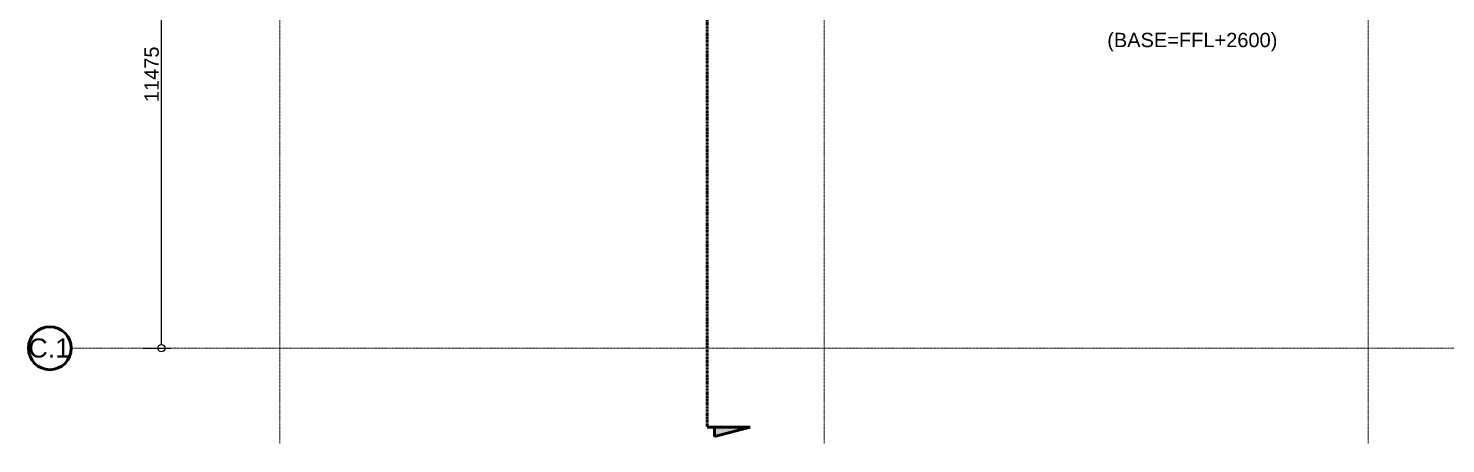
# Model space of a CAD drawing. Header units: millimetres. Extents: x -795739 to -715748, y -34378 to 22353.
# Drawn here: x -795550 to -765862, y -17796 to -9096 of the extents above; entities that cross this region are included whole.
import ezdxf

# ---------------------------------------------------------------- set-up
doc = ezdxf.new("R2010")
doc.units = ezdxf.units.MM
doc.linetypes.add('DPA_Grid _ Level 100', pattern=[10, 5.5, -1.6, 1.3, -1.6])
for name, color, linetype, lineweight in [('A-ANNO-DIMS', 1, 'Continuous', 9), ('G-ANNO-SECL', 3, 'Continuous', 9), ('G-ANNO-TEXT', 3, 'Continuous', 9), ('S-GRID', 251, 'Continuous', 9), ('S-GRID-IDEN', 3, 'Continuous', 50)]:
    doc.layers.add(name, color=color, linetype=linetype, lineweight=lineweight)
doc.styles.add('Arial', font='arial.ttf', dxfattribs={"height": 400})
doc.styles.add('Arial_2', font='arial.ttf', dxfattribs={"height": 300})
doc.dimstyles.new('DPA-DIM-3_0_C-C', dxfattribs={"dimscale": 304.8, "dimtxt": 306.07782, "dimasz": 0.492126, "dimexe": 0.656168, "dimexo": 0.0625, "dimgap": 0.164042, "dimtad": 1, "dimdec": 0, "dimzin": 0, "dimdsep": 46, "dimtxsty": 'Arial_2', "dimblk1": 'DOTBLANK', "dimblk2": 'DOTBLANK', "dimsah": 1, "dimcen": 0.09, "dimdle": 0.656168, "dimadec": 8, "dimazin": 0, "dimtfac": 1, "dimtdec": 4, "dimtix": 1, "dimtmove": 0, "dimatfit": 3, "dimfxl": 1.312336, "dimfxlon": 1, "dimtvp": 1, "dimtolj": 1, "dimtzin": 0, "dimarcsym": 2})

# ---------------------------------------------------------------- blocks, each defined once
blk = doc.blocks.new('Section - AEC_Section Tail - Filled-3249564-4282-01 ENLARGED LOWER PLATFORM LEVEL - REFLECTED CEILING PLAN - SHEET 3')
at = {"layer": 'G-ANNO-SECL'}
blk.add_hatch(color=256, dxfattribs=at).paths.add_polyline_path([(0, 1.54), (-2, 1.54), (0, 9)])
at = {"layer": 'G-ANNO-SECL', "lineweight": 50}
for p, q in [((0, 9), (-2, 1.54)), ((0, 9), (0, 0)), ((0, 1.54), (0, 9)), ((-2, 1.54), (0, 1.54))]:
    blk.add_line(p, q, dxfattribs=at)
blk = doc.blocks.new('_DotBlank')
at = {"color": 0, "linetype": 'ByBlock', "lineweight": -2}
blk.add_line((-0.5, 0), (-1, 0), dxfattribs=at)
blk.add_circle((0, 0), 0.5, dxfattribs=at)
blk = doc.blocks.new('*D1332')
at = {"layer": 'A-ANNO-DIMS', "color": 0, "lineweight": -2, "transparency": 16777216}
for p, q in [((-14261, -7900), (-13680, -7900)), ((-13880, -19225), (-13880, -8050)), ((-14261, -19375), (-13680, -19375))]:
    blk.add_line(p, q, dxfattribs=at)
at = {"layer": 'Defpoints', "color": 0, "transparency": 16777216}
for p in [(-14280, -7900), (-13880, -7900), (-14280, -19375)]:
    blk.add_point(p, dxfattribs=at)
at = {"layer": 'A-ANNO-DIMS', "color": 0, "lineweight": -2, "transparency": 16777216, "xscale": 150, "yscale": 150, "zscale": 150}
for p, rotation in [((-13880, -7900), 90), ((-13880, -19375), 270)]:
    blk.add_blockref('_DotBlank', p, dxfattribs=dict(at, rotation=rotation))
at = {"layer": 'A-ANNO-DIMS', "color": 0, "transparency": 16777216, "insert": (-14084, -13638), "char_height": 300, "width": 1384.41, "attachment_point": 5, "rotation": 90, "style": 'Arial_2'}
blk.add_mtext('\\A1;11475', dxfattribs=at)
blk = doc.blocks.new('Grid - 100 Scale-2291345-4282-01 ENLARGED LOWER PLATFORM LEVEL - REFLECTED CEILING PLAN - SHEET 3')
at = {"layer": 'S-GRID-IDEN'}
blk.add_circle((0, 0), 4.5, dxfattribs=at)
blk = doc.blocks.new('*U1241')
at = {"layer": 'S-GRID', "linetype": 'DPA_Grid _ Level 100'}
for p, q in [((-11400, -21374.7), (-11400, 16961.2)), ((0, -21374.7), (0, 16961.2)), ((11400, -21374.7), (11400, 16961.2)), ((57901.1, -19375), (-15767.8, -19375))]:
    blk.add_line(p, q, dxfattribs=at)
at = {"layer": 'S-GRID-IDEN', "xscale": 99.99999999999993, "yscale": 99.99999999999993, "zscale": 99.99999999999993, "rotation": 89.9999999999998}
blk.add_blockref('Grid - 100 Scale-2291345-4282-01 ENLARGED LOWER PLATFORM LEVEL - REFLECTED CEILING PLAN - SHEET 3', (-16217.8, -19375), dxfattribs=at)
at = {"layer": 'S-GRID-IDEN', "lineweight": 9, "insert": (-16665.6, -19171.1), "char_height": 400, "width": 1058.227, "attachment_point": 1, "style": 'Arial'}
blk.add_mtext('C.1', dxfattribs=at)
at = {"layer": 'A-ANNO-DIMS'}
dim = blk.add_linear_dim(base=(-13880.4, -7900), p1=(-14280.4, -19375), p2=(-14280.4, -7900), angle=90, dimstyle='DPA-DIM-3_0_C-C', override={"dimpost": '<>', "dimfxl": 11474.997005}, dxfattribs=at)
dim.commit()
dim.dimension.update_dxf_attribs({"geometry": '*D1332', "text_midpoint": (-14083.6, -13637.5)})

msp = doc.modelspace()

# ---------------------------------------------------------------- linework, layer by layer
at = {"layer": 'G-ANNO-SECL', "linetype": 'DPA_Grid _ Level 100', "lineweight": 50}
msp.add_line((-781329, 20543), (-781329, -17449), dxfattribs=at)

# ---------------------------------------------------------------- block references
msp.add_blockref('*U1241', (-778882, 3579))
at = {"layer": 'G-ANNO-SECL', "lineweight": 25, "extrusion": (0, 0, -1), "xscale": 99.99999999999993, "yscale": 99.99999999999993, "zscale": 99.99999999999993, "rotation": 90.00000000000053}
msp.add_blockref('Section - AEC_Section Tail - Filled-3249564-4282-01 ENLARGED LOWER PLATFORM LEVEL - REFLECTED CEILING PLAN - SHEET 3', (781329, -17449), dxfattribs=at)

# ---------------------------------------------------------------- texts
at = {"layer": 'G-ANNO-TEXT', "color": 7, "insert": (-772951, -9190), "char_height": 300, "width": 4377.21, "attachment_point": 1, "style": 'Arial_2'}
msp.add_mtext('(BASE=FFL+2600)', dxfattribs=at)

doc.saveas('drawing.dxf')
